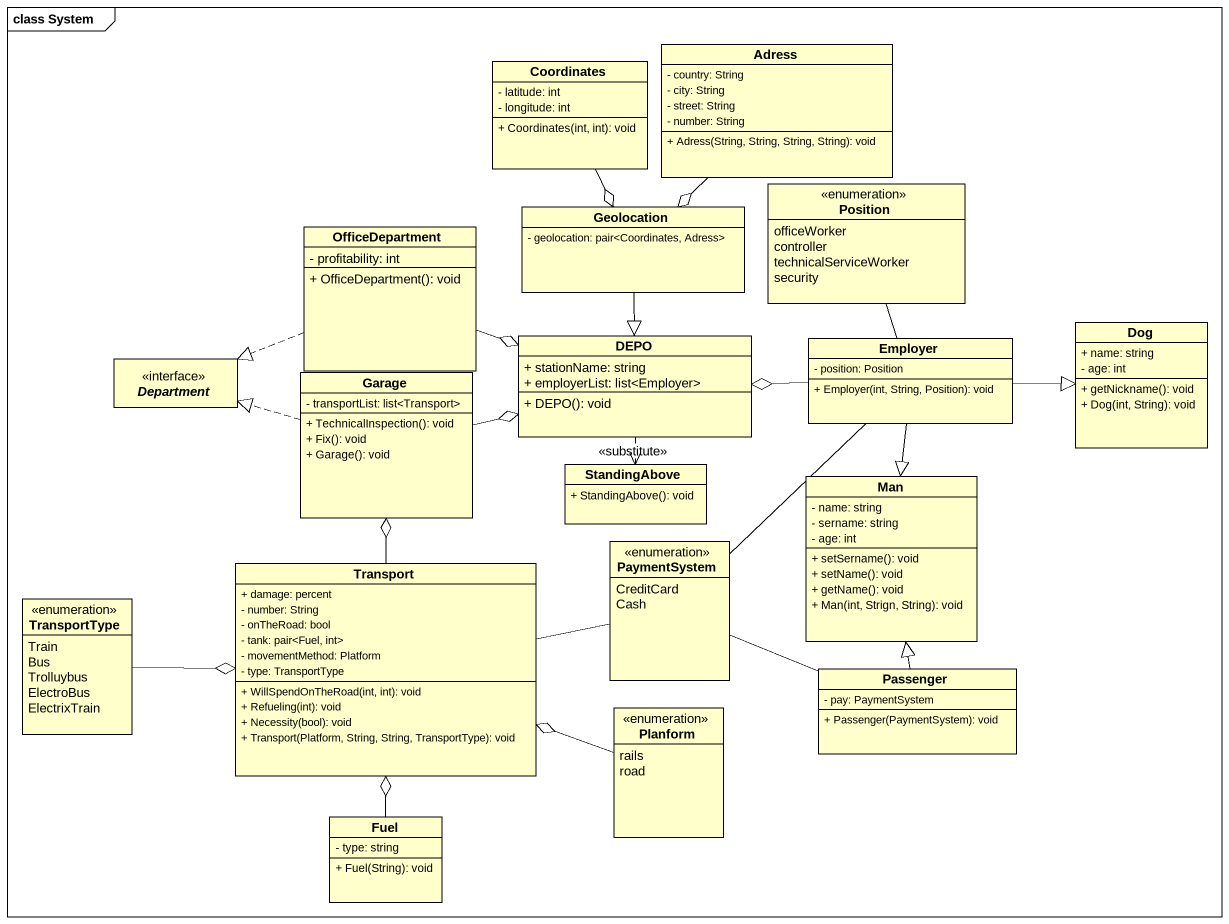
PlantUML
@startuml
mainframe class System
hide circle
hide empty members
skinparam classAttributeIconSize 0
class Coordinates {
  - latitude: int
  - longitude: int
  + Coordinates(int, int): void
}
class Adress {
  - country: String
  - city: String
  - street: String
  - number: String
  + Adress(String, String, String, String): void
}
class Geolocation {
  - geolocation: pair<Coordinates, Adress>
}
enum Position {
  officeWorker
  controller
  technicalServiceWorker
  security
}
class OfficeDepartment {
  - profitability: int
  + OfficeDepartment(): void
}
interface Department
class Garage {
  - transportList: list<Transport>
  + TechnicalInspection(): void
  + Fix(): void
  + Garage(): void
}
class DEPO {
  + stationName: string
  + employerList: list<Employer>
  + DEPO(): void
}
class Employer {
  - position: Position
  + Employer(int, String, Position): void
}
class Dog {
  + name: string
  - age: int
  + getNickname(): void
  + Dog(int, String): void
}
class StandingAbove {
  + StandingAbove(): void
}
class Man {
  - name: string
  - sername: string
  - age: int
  + setSername(): void
  + setName(): void
  + getName(): void
  + Man(int, Strign, String): void
}
class Transport {
  + damage: percent
  - number: String
  - onTheRoad: bool
  - tank: pair<Fuel, int>
  - movementMethod: Platform
  - type: TransportType
  + WillSpendOnTheRoad(int, int): void
  + Refueling(int): void
  + Necessity(bool): void
  + Transport(Platform, String, String, TransportType): void
}
enum PaymentSystem {
  CreditCard
  Cash
}
enum TransportType {
  Train
  Bus
  Trolluybus
  ElectroBus
  ElectrixTrain
}
class Passenger {
  - pay: PaymentSystem
  + Passenger(PaymentSystem): void
}
enum Planform {
  rails
  road
}
class Fuel {
  - type: string
  + Fuel(String): void
}
Coordinates --o Geolocation
Adress --o Geolocation
Geolocation --|> DEPO
Position -- Employer
OfficeDepartment .left.|> Department
OfficeDepartment -right-o DEPO
Garage .left.|> Department
Garage -right-o DEPO
DEPO ..> StandingAbove : <<substitute>>
Employer -left-o DEPO
Employer -right-|> Dog
Employer --|> Man
Transport -up-o Garage
Transport -right- PaymentSystem
PaymentSystem -up- Employer
TransportType -right-o Transport
Passenger -up-|> Man
Passenger -left- PaymentSystem
Planform -left-o Transport
Fuel -up-o Transport
@enduml
